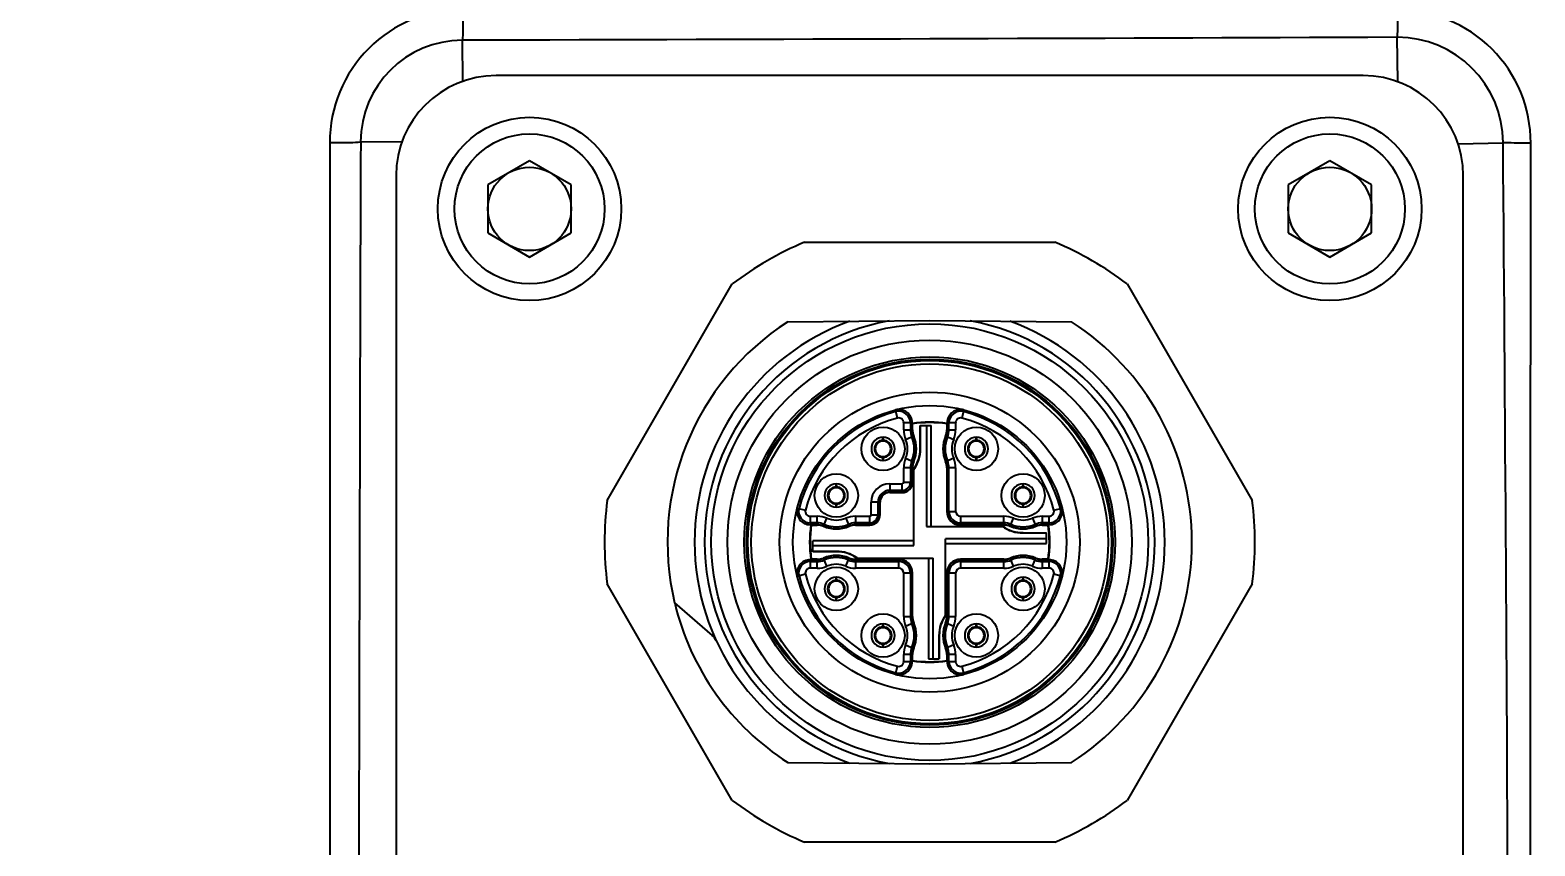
# Model space of a CAD drawing. Header units: millimetres. Extents: x 5828 to 6704, y 123 to 421.
# Drawn here: x 6532.654 to 6534.91, y 215.087 to 216.311 of the extents above; entities that cross this region are included whole.
import ezdxf

# ---------------------------------------------------------------- set-up
doc = ezdxf.new("R2010")
doc.units = ezdxf.units.MM
for name, color, linetype in [('外形图', 7, 'Continuous'), ('尺寸标注', 7, 'Continuous'), ('运动范围', 7, 'Continuous')]:
    doc.layers.add(name, color=color, linetype=linetype)
doc.styles.add('微软雅黑', font='msyh.ttc', dxfattribs={"height": 1.5})
doc.dimstyles.new('尺寸标注_1_20比例', dxfattribs={"dimtxt": 1.5, "dimasz": 1.25, "dimexe": 0.5, "dimexo": 0.4, "dimgap": 0.5, "dimtad": 1, "dimdec": 1, "dimlfac": 20, "dimdsep": 46, "dimtxsty": '微软雅黑', "dimcen": 0.09, "dimadec": 0, "dimazin": 0, "dimtp": 0.01, "dimtm": 0.01, "dimtfac": 1, "dimtdec": 1, "dimtofl": 0, "dimtmove": 0, "dimatfit": 3, "dimfxl": 1, "dimtolj": 1, "dimarcsym": 0})

# ---------------------------------------------------------------- blocks, each defined once
blk = doc.blocks.new('*D1145')
at = {"layer": 'Defpoints', "color": 0}
for p in [(6564.9775, 227.1499), (6618.6004, 224.7716), (6488.2514, 214.3423), (6559.4529, 214.3423), (6635.7237, 214.3423)]:
    blk.add_point(p, dxfattribs=at)
at = {"layer": '尺寸标注', "color": 0, "lineweight": -2}
blk.add_arc((6559.4529, 214.3423), 13.9483, 15.13637, 174.86363, dxfattribs=at)
at = {"layer": '尺寸标注', "color": 0}
for points in [[(6572.7139, 217.9391), (6573.1206, 218.0298), (6573.1893, 216.7644)], [(6545.3524, 215.6004), (6545.7687, 215.5817), (6545.5045, 214.3423)]]:
    blk.add_solid(points, dxfattribs=at)
at = {"layer": '尺寸标注', "color": 0, "insert": (6557.2583, 229.4032), "char_height": 1.5, "attachment_point": 5, "rotation": 8.2904, "style": '微软雅黑'}
blk.add_mtext('\\A1;{\\fAlibaba PuHuiTi 3.0 55 Regular|b0|i0|c134|p18;-\\A1;170%%d}', dxfattribs=at)

msp = doc.modelspace()

# ---------------------------------------------------------------- linework, layer by layer
at = {"layer": '外形图', "linetype": 'ByBlock'}
for p, q in [((6533.3027, 216.2335), (6533.3022, 216.2953)), ((6534.7047, 216.2329), (6534.7038, 216.2998)), ((6534.6529, 216.2423), (6533.3529, 216.2423)), ((6533.2116, 216.1423), (6533.1497, 216.1429)), ((6534.795, 216.1401), (6534.8626, 216.1416)), ((6533.4029, 216.1145), (6533.3404, 216.0784)), ((6533.4654, 216.0784), (6533.4029, 216.1145)), ((6534.6029, 216.1145), (6534.5404, 216.0784)), ((6534.6654, 216.0784), (6534.6029, 216.1145)), ((6533.2029, 216.0923), (6533.2029, 213.7923)), ((6533.3404, 216.0784), (6533.3404, 216.0062)), ((6533.4654, 216.0062), (6533.4654, 216.0784)), ((6534.5404, 216.0784), (6534.5404, 216.0062)), ((6534.6654, 216.0062), (6534.6654, 216.0784)), ((6534.8029, 213.7923), (6534.8029, 216.0923)), ((6533.3404, 216.0062), (6533.4029, 215.9701)), ((6533.4029, 215.9701), (6533.4654, 216.0062)), ((6533.8154, 215.9923), (6534.1904, 215.9923)), ((6534.5404, 216.0062), (6534.6029, 215.9701)), ((6534.6029, 215.9701), (6534.6654, 216.0062)), ((6533.5194, 215.6049), (6533.7069, 215.9297)), ((6534.2988, 215.9297), (6534.4863, 215.6049)), ((6533.7903, 215.8729), (6534.0029, 215.8748)), ((6534.0029, 215.8748), (6534.2155, 215.8729)), ((6533.9548, 215.7285), (6533.9516, 215.7408)), ((6534.0541, 215.7408), (6534.0509, 215.7285)), ((6533.9639, 215.711), (6533.9639, 215.7214)), ((6533.9766, 215.7214), (6533.9639, 215.7214)), ((6533.9739, 215.7214), (6533.9739, 215.711)), ((6533.9766, 215.7214), (6533.9766, 215.711)), ((6533.9767, 215.7202), (6533.9772, 215.7199)), ((6533.9767, 215.7202), (6533.9767, 215.7153)), ((6533.9772, 215.711), (6533.9772, 215.7199)), ((6533.9886, 215.6823), (6533.9886, 215.7173)), ((6533.9886, 215.7173), (6534.0049, 215.7173)), ((6533.989, 215.6823), (6533.989, 215.7173)), ((6533.9979, 215.7173), (6533.9979, 215.566)), ((6534.0049, 215.566), (6534.0049, 215.7173)), ((6534.0285, 215.7199), (6534.029, 215.7202)), ((6534.0285, 215.7199), (6534.0285, 215.711)), ((6534.029, 215.7153), (6534.029, 215.7202)), ((6534.0291, 215.711), (6534.0291, 215.7214)), ((6534.0418, 215.7214), (6534.0291, 215.7214)), ((6534.0318, 215.711), (6534.0318, 215.7214)), ((6534.0418, 215.7214), (6534.0418, 215.711)), ((6533.9327, 215.6953), (6533.9328, 215.6998)), ((6533.9329, 215.6998), (6533.933, 215.6953)), ((6533.9639, 215.711), (6533.9772, 215.711)), ((6533.9668, 215.6965), (6533.9791, 215.7016)), ((6534.0266, 215.7016), (6534.0389, 215.6965)), ((6534.0285, 215.711), (6534.0418, 215.711)), ((6534.0727, 215.6953), (6534.0728, 215.6998)), ((6534.0729, 215.6998), (6534.073, 215.6953)), ((6533.9328, 215.6648), (6533.9327, 215.6693)), ((6533.933, 215.6693), (6533.9329, 215.6648)), ((6533.9886, 215.6823), (6533.989, 215.6823)), ((6534.0728, 215.6648), (6534.0727, 215.6693)), ((6534.073, 215.6693), (6534.0729, 215.6648)), ((6533.9639, 215.6323), (6533.9639, 215.6536)), ((6533.9772, 215.6536), (6533.9639, 215.6536)), ((6533.9668, 215.6681), (6533.9791, 215.663)), ((6533.9739, 215.6536), (6533.9739, 215.6323)), ((6533.9766, 215.6536), (6533.9766, 215.6323)), ((6533.9772, 215.6323), (6533.9772, 215.6536)), ((6533.9791, 215.5373), (6533.9791, 215.6519)), ((6534.0389, 215.6681), (6534.0266, 215.663)), ((6534.0285, 215.6536), (6534.0285, 215.5885)), ((6534.0418, 215.6536), (6534.0285, 215.6536)), ((6534.0291, 215.5885), (6534.0291, 215.6536)), ((6534.0318, 215.5885), (6534.0318, 215.6536)), ((6534.0418, 215.6536), (6534.0418, 215.5885)), ((6533.8627, 215.6253), (6533.8628, 215.6298)), ((6533.8629, 215.6298), (6533.863, 215.6253)), ((6533.9429, 215.63), (6533.9429, 215.6167)), ((6533.9429, 215.63), (6533.9616, 215.63)), ((6533.9616, 215.6167), (6533.9616, 215.63)), ((6533.9639, 215.6323), (6533.9772, 215.6323)), ((6534.1427, 215.6253), (6534.1428, 215.6298)), ((6534.1429, 215.6298), (6534.143, 215.6253)), ((6533.9152, 215.5835), (6533.9152, 215.6023)), ((6533.9284, 215.6023), (6533.9152, 215.6023)), ((6533.9252, 215.6023), (6533.9252, 215.5835)), ((6533.9279, 215.6023), (6533.9279, 215.5835)), ((6533.9284, 215.5835), (6533.9284, 215.6023)), ((6533.9616, 215.62), (6533.9429, 215.62)), ((6533.9616, 215.6173), (6533.9429, 215.6173)), ((6533.9429, 215.6167), (6533.9616, 215.6167)), ((6533.8044, 215.5935), (6533.8167, 215.5904)), ((6533.8237, 215.5812), (6533.8237, 215.5685)), ((6533.8237, 215.5812), (6533.8342, 215.5812)), ((6533.8342, 215.568), (6533.8342, 215.5812)), ((6533.8628, 215.5948), (6533.8627, 215.5993)), ((6533.863, 215.5993), (6533.8629, 215.5948)), ((6533.8916, 215.5812), (6533.8916, 215.568)), ((6533.8916, 215.5812), (6533.9129, 215.5812)), ((6533.9129, 215.568), (6533.9129, 215.5812)), ((6533.9152, 215.5835), (6533.9284, 215.5835)), ((6534.0285, 215.5885), (6534.0418, 215.5885)), ((6534.0491, 215.5812), (6534.0491, 215.568)), ((6534.0491, 215.5812), (6534.1142, 215.5812)), ((6534.1142, 215.568), (6534.1142, 215.5812)), ((6534.1428, 215.5948), (6534.1427, 215.5993)), ((6534.143, 215.5993), (6534.1429, 215.5948)), ((6534.1716, 215.5812), (6534.1716, 215.568)), ((6534.1716, 215.5812), (6534.182, 215.5812)), ((6534.182, 215.5685), (6534.182, 215.5812)), ((6534.189, 215.5904), (6534.2013, 215.5935)), ((6533.8342, 215.5712), (6533.8237, 215.5712)), ((6533.8342, 215.5685), (6533.8237, 215.5685)), ((6533.8298, 215.5685), (6533.8249, 215.5684)), ((6533.8253, 215.568), (6533.8249, 215.5684)), ((6533.8253, 215.568), (6533.8342, 215.568)), ((6533.8436, 215.5661), (6533.8487, 215.5783)), ((6533.877, 215.5783), (6533.8822, 215.5661)), ((6533.9129, 215.5712), (6533.8916, 215.5712)), ((6533.9129, 215.5685), (6533.8916, 215.5685)), ((6533.8916, 215.568), (6533.9129, 215.568)), ((6533.9979, 215.566), (6534.1125, 215.566)), ((6534.1142, 215.5712), (6534.0491, 215.5712)), ((6534.1142, 215.5685), (6534.0491, 215.5685)), ((6534.0491, 215.568), (6534.1142, 215.568)), ((6534.1236, 215.5661), (6534.1287, 215.5783)), ((6534.1429, 215.5565), (6534.1429, 215.5561)), ((6534.1429, 215.5565), (6534.1779, 215.5565)), ((6534.157, 215.5783), (6534.1622, 215.5661)), ((6534.182, 215.5712), (6534.1716, 215.5712)), ((6534.182, 215.5685), (6534.1716, 215.5685)), ((6534.1716, 215.568), (6534.1804, 215.568)), ((6534.1808, 215.5684), (6534.1759, 215.5685)), ((6534.1779, 215.5403), (6534.1779, 215.5565)), ((6534.1808, 215.5684), (6534.1804, 215.568)), ((6533.8279, 215.528), (6533.8279, 215.5443)), ((6533.9791, 215.5443), (6533.8279, 215.5443)), ((6533.8279, 215.5373), (6533.9791, 215.5373)), ((6534.0266, 215.4326), (6534.0266, 215.5473)), ((6534.1779, 215.5473), (6534.0266, 215.5473)), ((6534.0266, 215.5403), (6534.1779, 215.5403)), ((6534.1429, 215.5561), (6534.1779, 215.5561)), ((6533.8237, 215.516), (6533.8237, 215.5033)), ((6533.8237, 215.516), (6533.8342, 215.516)), ((6533.8237, 215.5133), (6533.8342, 215.5133)), ((6533.8249, 215.5162), (6533.8253, 215.5166)), ((6533.8249, 215.5162), (6533.8298, 215.5161)), ((6533.8342, 215.5166), (6533.8253, 215.5166)), ((6533.8629, 215.5285), (6533.8279, 215.5285)), ((6533.8629, 215.528), (6533.8279, 215.528)), ((6533.8342, 215.5033), (6533.8342, 215.5166)), ((6533.8487, 215.5062), (6533.8436, 215.5185)), ((6533.8629, 215.528), (6533.8629, 215.5285)), ((6533.877, 215.5062), (6533.8822, 215.5185)), ((6533.8916, 215.5166), (6533.8916, 215.5033)), ((6533.9566, 215.5166), (6533.8916, 215.5166)), ((6533.8916, 215.516), (6533.9566, 215.516)), ((6533.8916, 215.5133), (6533.9566, 215.5133)), ((6533.8932, 215.5185), (6534.0079, 215.5185)), ((6533.9566, 215.5033), (6533.9566, 215.5166)), ((6534.0009, 215.5185), (6534.0009, 215.3673)), ((6534.0079, 215.3673), (6534.0079, 215.5185)), ((6534.0491, 215.5166), (6534.0491, 215.5033)), ((6534.1142, 215.5166), (6534.0491, 215.5166)), ((6534.0491, 215.516), (6534.1142, 215.516)), ((6534.0491, 215.5133), (6534.1142, 215.5133)), ((6534.1142, 215.5033), (6534.1142, 215.5166)), ((6534.1287, 215.5062), (6534.1236, 215.5185)), ((6534.157, 215.5062), (6534.1622, 215.5185)), ((6534.1716, 215.5166), (6534.1716, 215.5033)), ((6534.1804, 215.5166), (6534.1716, 215.5166)), ((6534.1716, 215.516), (6534.182, 215.516)), ((6534.1716, 215.5133), (6534.182, 215.5133)), ((6534.1759, 215.5161), (6534.1808, 215.5162)), ((6534.1804, 215.5166), (6534.1808, 215.5162)), ((6534.182, 215.5033), (6534.182, 215.516)), ((6533.8167, 215.4942), (6533.8044, 215.491)), ((6533.8342, 215.5033), (6533.8237, 215.5033)), ((6533.8627, 215.4853), (6533.8628, 215.4898)), ((6533.8629, 215.4898), (6533.863, 215.4853)), ((6533.9566, 215.5033), (6533.8916, 215.5033)), ((6533.9639, 215.431), (6533.9639, 215.496)), ((6533.9772, 215.496), (6533.9639, 215.496)), ((6533.9739, 215.496), (6533.9739, 215.431)), ((6533.9766, 215.496), (6533.9766, 215.431)), ((6533.9772, 215.431), (6533.9772, 215.496)), ((6534.0285, 215.496), (6534.0285, 215.431)), ((6534.0418, 215.496), (6534.0285, 215.496)), ((6534.0291, 215.431), (6534.0291, 215.496)), ((6534.0318, 215.431), (6534.0318, 215.496)), ((6534.0418, 215.496), (6534.0418, 215.431)), ((6534.1142, 215.5033), (6534.0491, 215.5033)), ((6534.1427, 215.4853), (6534.1428, 215.4898)), ((6534.1429, 215.4898), (6534.143, 215.4853)), ((6534.182, 215.5033), (6534.1716, 215.5033)), ((6534.2013, 215.491), (6534.189, 215.4942)), ((6533.7069, 215.1549), (6533.5194, 215.4797)), ((6534.4863, 215.4797), (6534.2988, 215.1549)), ((6533.6204, 215.4514), (6533.6767, 215.4025)), ((6533.8628, 215.4548), (6533.8627, 215.4593)), ((6533.863, 215.4593), (6533.8629, 215.4548)), ((6534.1428, 215.4548), (6534.1427, 215.4593)), ((6534.143, 215.4593), (6534.1429, 215.4548)), ((6533.9639, 215.431), (6533.9772, 215.431)), ((6533.9668, 215.4165), (6533.9791, 215.4216)), ((6534.0266, 215.4216), (6534.0389, 215.4165)), ((6534.0285, 215.431), (6534.0418, 215.431)), ((6533.9327, 215.4153), (6533.9328, 215.4198)), ((6533.9329, 215.4198), (6533.933, 215.4153)), ((6534.0167, 215.4023), (6534.0167, 215.3673)), ((6534.0171, 215.4023), (6534.0167, 215.4023)), ((6534.0171, 215.4023), (6534.0171, 215.3673)), ((6534.0727, 215.4153), (6534.0728, 215.4198)), ((6534.0729, 215.4198), (6534.073, 215.4153)), ((6533.9328, 215.3848), (6533.9327, 215.3893)), ((6533.933, 215.3893), (6533.9329, 215.3848)), ((6533.9668, 215.3881), (6533.9791, 215.383)), ((6534.0389, 215.3881), (6534.0266, 215.383)), ((6534.0728, 215.3848), (6534.0727, 215.3893)), ((6534.073, 215.3893), (6534.0729, 215.3848)), ((6533.9516, 215.3438), (6533.9548, 215.3561)), ((6533.9639, 215.3632), (6533.9639, 215.3736)), ((6533.9772, 215.3736), (6533.9639, 215.3736)), ((6533.9639, 215.3632), (6533.9766, 215.3632)), ((6533.9739, 215.3736), (6533.9739, 215.3632)), ((6533.9766, 215.3736), (6533.9766, 215.3632)), ((6533.9767, 215.3693), (6533.9767, 215.3643)), ((6533.9772, 215.3647), (6533.9767, 215.3643)), ((6533.9772, 215.3647), (6533.9772, 215.3736)), ((6534.0009, 215.3673), (6534.0171, 215.3673)), ((6534.0285, 215.3736), (6534.0285, 215.3647)), ((6534.0418, 215.3736), (6534.0285, 215.3736)), ((6534.029, 215.3643), (6534.0285, 215.3647)), ((6534.029, 215.3643), (6534.029, 215.3693)), ((6534.0291, 215.3632), (6534.0291, 215.3736)), ((6534.0291, 215.3632), (6534.0418, 215.3632)), ((6534.0318, 215.3632), (6534.0318, 215.3736)), ((6534.0418, 215.3736), (6534.0418, 215.3632)), ((6534.0509, 215.3561), (6534.0541, 215.3438)), ((6533.7903, 215.2116), (6534.0029, 215.2098)), ((6534.0029, 215.2098), (6534.2155, 215.2116)), ((6534.1904, 215.0923), (6533.8154, 215.0923))]:
    msp.add_line(p, q, dxfattribs=at)
for centre, radius in [((6533.4029, 216.0423), 0.1375), ((6534.6029, 216.0423), 0.1375), ((6533.4029, 216.0423), 0.1125), ((6534.6029, 216.0423), 0.1125), ((6533.4029, 216.0423), 0.0625), ((6534.6029, 216.0423), 0.0625), ((6534.0029, 215.5423), 0.3275), ((6534.0029, 215.5423), 0.3032), ((6534.0029, 215.5423), 0.278), ((6534.0029, 215.5423), 0.2746), ((6534.0029, 215.5423), 0.2725), ((6534.0029, 215.5423), 0.2675), ((6534.0029, 215.5423), 0.225), ((6534.0029, 215.5423), 0.205), ((6533.9329, 215.6823), 0.0325), ((6534.0729, 215.6823), 0.0325), ((6533.8629, 215.6123), 0.0325), ((6534.1429, 215.6123), 0.0325), ((6533.8629, 215.4723), 0.0325), ((6534.1429, 215.4723), 0.0325), ((6533.9329, 215.4023), 0.0325), ((6534.0729, 215.4023), 0.0325)]:
    msp.add_circle(centre, radius, dxfattribs=at)
for centre, radius, start, end in [((6533.303, 216.1418), 0.1997, 89.9409, 180.0341), ((6534.7043, 216.1411), 0.1998, 359.953, 89.9758), ((6533.3022, 216.1428), 0.1525, 90.0068, 179.992), ((6534.704, 216.1412), 0.1586, 0.1528, 90.0586), ((6533.3529, 216.0923), 0.15, 90, 180), ((6534.6529, 216.0923), 0.15, 0, 90), ((7193.3672, 213.9117), 660.2212, 179.8063724, 179.9626317), ((6210.0827, 213.5254), 324.7904, 0.224812, 0.461525), ((6534.0029, 215.5423), 0.4875, 112.6199, 127.3801), ((6534.0029, 215.5423), 0.4875, 52.6199, 67.3801), ((6534.0029, 215.5423), 0.3931, 122.7398, 193.3623), ((6534.0029, 215.5423), 0.3525, 109.8993, 250.1006), ((6534.0029, 215.5423), 0.3375, 100.3872, 259.6127), ((6534.0029, 215.5423), 0.3375, 280.3873, 79.6128), ((6534.0029, 215.5423), 0.3525, 289.8994, 70.1006), ((6534.0029, 215.5423), 0.3931, 302.7398, 57.2602), ((6534.0029, 215.5423), 0.2023, 104.4775, 165.5225), ((6533.9566, 215.7214), 0.02, 0, 104.4775), ((6533.9566, 215.7214), 0.0173, 0, 104.4775), ((6534.0491, 215.7214), 0.02, 75.5225, 180), ((6534.0491, 215.7214), 0.0173, 75.5225, 180), ((6534.0029, 215.5423), 0.2023, 14.4775, 75.5225), ((6534.0029, 215.5423), 0.1923, 104.4775, 165.5225), ((6533.9566, 215.7214), 0.00729, 0, 104.4775), ((6534.0029, 215.5423), 0.18, 81.6145, 98.3855), ((6534.0029, 215.5423), 0.175, 98.6067, 98.6269), ((6534.0029, 215.5423), 0.1799, 81.6526, 98.3474), ((6534.0029, 215.5423), 0.1794, 81.7756, 98.2244), ((6534.0029, 215.5423), 0.175, 81.3731, 81.3933), ((6534.0491, 215.7214), 0.00729, 75.5225, 180), ((6534.0029, 215.5423), 0.1923, 14.4775, 75.5225), ((6533.9329, 215.6823), 0.0175, 270, 269.8767), ((6533.9329, 215.6823), 0.013, 90.7519, 269.2481), ((6533.9329, 215.6823), 0.0116, 91.3333, 268.6667), ((6533.9329, 215.6823), 0.013, 270.7519, 89.2481), ((6533.9329, 215.6823), 0.0116, 271.3333, 88.6667), ((6534.0016, 215.711), 0.0377, 180, 202.6583), ((6533.9329, 215.6823), 0.0368, 337.3417, 22.6583), ((6534.0016, 215.711), 0.0277, 180, 202.6583), ((6533.9329, 215.6823), 0.0468, 337.3417, 22.6583), ((6534.0016, 215.711), 0.025, 180, 202.6583), ((6534.0016, 215.711), 0.0244, 180, 202.6583), ((6533.9329, 215.6823), 0.0495, 337.3417, 22.6583), ((6533.9329, 215.6823), 0.0501, 337.3417, 22.6583), ((6534.0729, 215.6823), 0.0501, 157.3417, 202.6583), ((6534.0729, 215.6823), 0.0495, 157.3417, 202.6583), ((6534.0729, 215.6823), 0.0468, 157.3417, 202.6583), ((6534.0041, 215.711), 0.0244, 337.3417, 0), ((6534.0041, 215.711), 0.025, 337.3417, 0), ((6534.0041, 215.711), 0.0277, 337.3417, 0), ((6534.0729, 215.6823), 0.0368, 157.3417, 202.6583), ((6534.0041, 215.711), 0.0377, 337.3417, 0), ((6534.0729, 215.6823), 0.0175, 90, 89.8767), ((6534.0729, 215.6823), 0.013, 90.7519, 269.2481), ((6534.0729, 215.6823), 0.0116, 91.3333, 268.6667), ((6534.0729, 215.6823), 0.013, 270.7519, 89.2481), ((6534.0729, 215.6823), 0.0116, 271.3333, 88.6667), ((6533.9354, 215.6823), 0.0537, 324.611, 0), ((6533.9354, 215.6823), 0.0532, 325.2506, 0), ((6534.0016, 215.6536), 0.0377, 157.3417, 180), ((6534.0016, 215.6536), 0.0277, 157.3417, 180), ((6534.0016, 215.6536), 0.025, 157.3417, 180), ((6534.0016, 215.6536), 0.0244, 157.3417, 180), ((6534.0041, 215.6536), 0.0244, 0, 22.6583), ((6534.0041, 215.6536), 0.025, 0, 22.6583), ((6534.0041, 215.6536), 0.0277, 0, 22.6583), ((6534.0041, 215.6536), 0.0377, 0, 22.6583), ((6533.8629, 215.6123), 0.0175, 270, 269.8767), ((6533.8629, 215.6123), 0.013, 90.7519, 269.2481), ((6533.8629, 215.6123), 0.013, 270.7519, 89.2481), ((6533.9429, 215.6023), 0.0277, 90, 180), ((6533.9616, 215.6323), 0.0156, 270, 0), ((6533.9616, 215.6323), 0.015, 270, 0), ((6533.9616, 215.6323), 0.0123, 270, 0), ((6533.9616, 215.6323), 0.00229, 270, 0), ((6534.1429, 215.6123), 0.0175, 270, 269.8767), ((6534.1429, 215.6123), 0.013, 90.7519, 269.2481), ((6534.1429, 215.6123), 0.013, 270.7519, 89.2481), ((6534.0029, 215.5423), 0.4875, 172.6199, 187.3801), ((6533.8629, 215.6123), 0.0116, 91.3333, 268.6667), ((6533.8629, 215.6123), 0.0116, 271.3333, 88.6667), ((6533.9429, 215.6023), 0.0177, 90, 180), ((6533.9429, 215.6023), 0.015, 90, 180), ((6533.9429, 215.6023), 0.0144, 90, 180), ((6534.1429, 215.6123), 0.0116, 91.3333, 268.6667), ((6534.1429, 215.6123), 0.0116, 271.3333, 88.6667), ((6534.0029, 215.5423), 0.4875, 352.6199, 7.3801), ((6533.8237, 215.5885), 0.02, 165.5225, 270), ((6533.8237, 215.5885), 0.0173, 165.5225, 270), ((6533.8237, 215.5885), 0.00729, 165.5225, 270), ((6533.8342, 215.5435), 0.0377, 67.3417, 90), ((6533.8916, 215.5435), 0.0377, 90, 112.6583), ((6533.9129, 215.5835), 0.0156, 270, 0), ((6533.9129, 215.5835), 0.015, 270, 0), ((6533.9129, 215.5835), 0.0123, 270, 0), ((6533.9129, 215.5835), 0.00229, 270, 0), ((6534.0491, 215.5885), 0.0206, 180, 270), ((6534.0491, 215.5885), 0.02, 180, 270), ((6534.0491, 215.5885), 0.0173, 180, 270), ((6534.0491, 215.5885), 0.00729, 180, 270), ((6534.1142, 215.5435), 0.0377, 67.3417, 90), ((6534.1716, 215.5435), 0.0377, 90, 112.6583), ((6534.182, 215.5885), 0.02, 270, 14.4775), ((6534.182, 215.5885), 0.0173, 270, 14.4775), ((6534.182, 215.5885), 0.00729, 270, 14.4775), ((6534.0029, 215.5423), 0.18, 171.6145, 188.3855), ((6534.0029, 215.5423), 0.1794, 171.7756, 188.2244), ((6534.0029, 215.5423), 0.1799, 171.6526, 173.1557), ((6534.0029, 215.5423), 0.175, 171.3731, 171.3933), ((6533.8342, 215.5435), 0.0277, 67.3417, 90), ((6533.8342, 215.5435), 0.025, 67.3417, 90), ((6533.8342, 215.5435), 0.0244, 67.3417, 90), ((6533.8629, 215.6123), 0.0501, 247.3417, 292.6583), ((6533.8629, 215.6123), 0.0495, 247.3417, 292.6583), ((6533.8629, 215.6123), 0.0468, 247.3417, 292.6583), ((6533.8629, 215.6123), 0.0368, 247.3417, 292.6583), ((6533.8916, 215.5435), 0.0277, 90, 112.6583), ((6533.8916, 215.5435), 0.025, 90, 112.6583), ((6533.8916, 215.5435), 0.0244, 90, 112.6583), ((6534.1429, 215.6098), 0.0537, 234.611, 270), ((6534.1429, 215.6098), 0.0532, 235.2506, 270), ((6534.1142, 215.5435), 0.0277, 67.3417, 90), ((6534.1142, 215.5435), 0.025, 67.3417, 90), ((6534.1142, 215.5435), 0.0244, 67.3417, 90), ((6534.1429, 215.6123), 0.0501, 247.3417, 292.6583), ((6534.1429, 215.6123), 0.0495, 247.3417, 292.6583), ((6534.1429, 215.6123), 0.0468, 247.3417, 292.6583), ((6534.1429, 215.6123), 0.0368, 247.3417, 292.6583), ((6534.1716, 215.5435), 0.0277, 90, 112.6583), ((6534.1716, 215.5435), 0.025, 90, 112.6583), ((6534.1716, 215.5435), 0.0244, 90, 112.6583), ((6534.0029, 215.5423), 0.175, 8.6067, 8.6269), ((6534.0029, 215.5423), 0.1794, 351.7756, 8.2244), ((6534.0029, 215.5423), 0.1799, 6.1865, 8.3474), ((6534.0029, 215.5423), 0.18, 351.6145, 8.3855), ((6534.0029, 215.5423), 0.1799, 180.325, 184.4955), ((6534.0029, 215.5423), 0.1799, 175.8107, 178.5288), ((6534.0029, 215.5423), 0.1799, 0.325, 4.4955), ((6534.0029, 215.5423), 0.1799, 355.8107, 358.5288), ((6533.8237, 215.496), 0.02, 90, 194.4775), ((6533.8237, 215.496), 0.0173, 90, 194.4775), ((6534.0029, 215.5423), 0.1799, 186.1865, 188.3474), ((6534.0029, 215.5423), 0.175, 188.6067, 188.6269), ((6533.8342, 215.541), 0.0244, 270, 292.6583), ((6533.8342, 215.541), 0.025, 270, 292.6583), ((6533.8342, 215.541), 0.0277, 270, 292.6583), ((6533.8629, 215.4723), 0.0501, 67.3417, 112.6583), ((6533.8629, 215.4723), 0.0495, 67.3417, 112.6583), ((6533.8629, 215.4723), 0.0468, 67.3417, 112.6583), ((6533.8629, 215.4748), 0.0537, 54.611, 90), ((6533.8629, 215.4748), 0.0532, 55.2506, 90), ((6533.8916, 215.541), 0.0277, 247.3417, 270), ((6533.8916, 215.541), 0.025, 247.3417, 270), ((6533.8916, 215.541), 0.0244, 247.3417, 270), ((6533.9566, 215.496), 0.0206, 0, 90), ((6533.9566, 215.496), 0.02, 0, 90), ((6533.9566, 215.496), 0.0173, 0, 90), ((6534.0491, 215.496), 0.0206, 90, 180), ((6534.0491, 215.496), 0.02, 90, 180), ((6534.0491, 215.496), 0.0173, 90, 180), ((6534.1142, 215.541), 0.0244, 270, 292.6583), ((6534.1142, 215.541), 0.025, 270, 292.6583), ((6534.1142, 215.541), 0.0277, 270, 292.6583), ((6534.1429, 215.4723), 0.0501, 67.3417, 112.6583), ((6534.1429, 215.4723), 0.0495, 67.3417, 112.6583), ((6534.1429, 215.4723), 0.0468, 67.3417, 112.6583), ((6534.1716, 215.541), 0.0277, 247.3417, 270), ((6534.1716, 215.541), 0.025, 247.3417, 270), ((6534.1716, 215.541), 0.0244, 247.3417, 270), ((6534.0029, 215.5423), 0.175, 351.3731, 351.3933), ((6534.0029, 215.5423), 0.1799, 351.6526, 353.1557), ((6534.182, 215.496), 0.02, 345.5225, 90), ((6534.182, 215.496), 0.0173, 345.5225, 90), ((6534.0029, 215.5423), 0.2023, 194.4775, 255.5225), ((6533.8237, 215.496), 0.00729, 90, 194.4775), ((6534.0029, 215.5423), 0.1923, 194.4775, 255.5225), ((6533.8342, 215.541), 0.0377, 270, 292.6583), ((6533.8629, 215.4723), 0.0175, 90, 89.8767), ((6533.8629, 215.4723), 0.0368, 67.3417, 112.6583), ((6533.8916, 215.541), 0.0377, 247.3417, 270), ((6533.9566, 215.496), 0.00729, 0, 90), ((6534.0491, 215.496), 0.00729, 90, 180), ((6534.0029, 215.5423), 0.1923, 284.4775, 345.5225), ((6534.0029, 215.5423), 0.2023, 284.4775, 345.5225), ((6534.1142, 215.541), 0.0377, 270, 292.6583), ((6534.1429, 215.4723), 0.0175, 90, 89.8767), ((6534.1429, 215.4723), 0.0368, 67.3417, 112.6583), ((6534.1716, 215.541), 0.0377, 247.3417, 270), ((6534.182, 215.496), 0.00729, 345.5225, 90), ((6533.8629, 215.4723), 0.013, 90.7519, 269.2481), ((6533.8629, 215.4723), 0.0116, 91.3333, 268.6667), ((6533.8629, 215.4723), 0.013, 270.7519, 89.2481), ((6533.8629, 215.4723), 0.0116, 271.3333, 88.6667), ((6534.1429, 215.4723), 0.013, 90.7519, 269.2481), ((6534.1429, 215.4723), 0.0116, 91.3333, 268.6667), ((6534.1429, 215.4723), 0.013, 270.7519, 89.2481), ((6534.1429, 215.4723), 0.0116, 271.3333, 88.6667), ((6534.0029, 215.5423), 0.3931, 193.4249, 237.2602), ((6534.0016, 215.431), 0.0377, 180, 202.6583), ((6534.0016, 215.431), 0.0277, 180, 202.6583), ((6534.0016, 215.431), 0.025, 180, 202.6583), ((6534.0016, 215.431), 0.0244, 180, 202.6583), ((6533.9329, 215.4023), 0.0495, 337.3417, 22.6583), ((6533.9329, 215.4023), 0.0501, 337.3417, 22.6583), ((6534.0704, 215.4023), 0.0537, 144.611, 180), ((6534.0704, 215.4023), 0.0532, 145.2506, 180), ((6534.0729, 215.4023), 0.0501, 157.3417, 202.6583), ((6534.0729, 215.4023), 0.0495, 157.3417, 202.6583), ((6534.0041, 215.431), 0.0244, 337.3417, 0), ((6534.0041, 215.431), 0.025, 337.3417, 0), ((6534.0041, 215.431), 0.0277, 337.3417, 0), ((6534.0041, 215.431), 0.0377, 337.3417, 0), ((6533.6603, 215.3836), 0.025, 24.8549, 48.9993), ((6533.9329, 215.4023), 0.0175, 90, 89.8767), ((6533.9329, 215.4023), 0.013, 90.7519, 269.2481), ((6533.9329, 215.4023), 0.0116, 91.3333, 268.6667), ((6533.9329, 215.4023), 0.013, 270.7519, 89.2481), ((6533.9329, 215.4023), 0.0116, 271.3333, 88.6667), ((6533.9329, 215.4023), 0.0368, 337.3417, 22.6583), ((6533.9329, 215.4023), 0.0468, 337.3417, 22.6583), ((6534.0729, 215.4023), 0.0468, 157.3417, 202.6583), ((6534.0729, 215.4023), 0.0368, 157.3417, 202.6583), ((6534.0729, 215.4023), 0.0175, 90, 89.8767), ((6534.0729, 215.4023), 0.013, 90.7519, 269.2481), ((6534.0729, 215.4023), 0.0116, 91.3333, 268.6667), ((6534.0729, 215.4023), 0.013, 270.7519, 89.2481), ((6534.0729, 215.4023), 0.0116, 271.3333, 88.6667), ((6534.0016, 215.3736), 0.0377, 157.3417, 180), ((6534.0016, 215.3736), 0.0277, 157.3417, 180), ((6534.0016, 215.3736), 0.025, 157.3417, 180), ((6534.0016, 215.3736), 0.0244, 157.3417, 180), ((6534.0041, 215.3736), 0.0244, 0, 22.6583), ((6534.0041, 215.3736), 0.025, 0, 22.6583), ((6534.0041, 215.3736), 0.0277, 0, 22.6583), ((6534.0041, 215.3736), 0.0377, 0, 22.6583), ((6533.9566, 215.3632), 0.02, 255.5225, 0), ((6533.9566, 215.3632), 0.0173, 255.5225, 0), ((6533.9566, 215.3632), 0.00729, 255.5225, 0), ((6534.0029, 215.5423), 0.175, 261.3731, 261.3933), ((6534.0029, 215.5423), 0.18, 261.6145, 278.3855), ((6534.0029, 215.5423), 0.1799, 261.6526, 278.3474), ((6534.0029, 215.5423), 0.1794, 261.7756, 278.2244), ((6534.0029, 215.5423), 0.175, 278.6067, 278.6269), ((6534.0491, 215.3632), 0.02, 180, 284.4775), ((6534.0491, 215.3632), 0.0173, 180, 284.4775), ((6534.0491, 215.3632), 0.00729, 180, 284.4775), ((6534.0029, 215.5423), 0.4875, 232.6199, 247.3801), ((6534.0029, 215.5423), 0.4875, 292.6199, 307.3801)]:
    msp.add_arc(centre, radius, start, end, dxfattribs=at)
for points, knots in [([(6533.3032, 216.3415), (6533.3032, 216.3364), (6533.303, 216.321), (6533.3032, 216.3056), (6533.3022, 216.2953)], [0, 0, 0, 0, 0.330042, 1, 1, 1, 1]), ([(6534.7044, 216.3409), (6534.7043, 216.3297), (6534.7043, 216.316), (6534.7039, 216.3023), (6534.7038, 216.2998)], [0, 0, 0, 0, 0.814554, 1, 1, 1, 1]), ([(6533.1033, 216.1417), (6533.1084, 216.1417), (6533.1239, 216.1419), (6533.1394, 216.1418), (6533.1497, 216.1429)], [0, 0, 0, 0, 0.328523, 1, 1, 1, 1]), ([(6534.9041, 216.1409), (6534.893, 216.1409), (6534.8791, 216.141), (6534.8653, 216.1415), (6534.8626, 216.1416)], [0, 0, 0, 0, 0.803565, 1, 1, 1, 1]), ([(6533.9327, 215.6953), (6533.9327, 215.6951), (6533.9327, 215.6948), (6533.9327, 215.6945), (6533.9326, 215.6943), (6533.9326, 215.6941), (6533.9326, 215.694), (6533.9326, 215.6939), (6533.9326, 215.6939), (6533.9326, 215.6939), (6533.9326, 215.6939)], [0, 0, 0, 0, 0.422433, 0.594036, 0.736374, 0.847633, 0.929251, 0.959837, 0.9829, 1, 1, 1, 1]), ([(6533.9331, 215.6939), (6533.9331, 215.6939), (6533.9331, 215.6939), (6533.9331, 215.6939), (6533.9331, 215.694), (6533.9331, 215.6941), (6533.9331, 215.6943), (6533.9331, 215.6945), (6533.933, 215.6948), (6533.933, 215.6951), (6533.933, 215.6953)], [0, 0, 0, 0, 0.017576, 0.041086, 0.071956, 0.153516, 0.264438, 0.406592, 0.578053, 1, 1, 1, 1]), ([(6534.0727, 215.6953), (6534.0727, 215.6951), (6534.0727, 215.6948), (6534.0727, 215.6945), (6534.0726, 215.6943), (6534.0726, 215.6941), (6534.0726, 215.694), (6534.0726, 215.6939), (6534.0726, 215.6939), (6534.0726, 215.6939), (6534.0726, 215.6939)], [0, 0, 0, 0, 0.422433, 0.594036, 0.736374, 0.847633, 0.929251, 0.959837, 0.9829, 1, 1, 1, 1]), ([(6534.0731, 215.6939), (6534.0731, 215.6939), (6534.0731, 215.6939), (6534.0731, 215.6939), (6534.0731, 215.694), (6534.0731, 215.6941), (6534.0731, 215.6943), (6534.0731, 215.6945), (6534.073, 215.6948), (6534.073, 215.6951), (6534.073, 215.6953)], [0, 0, 0, 0, 0.017576, 0.041086, 0.071956, 0.153516, 0.264438, 0.406592, 0.578053, 1, 1, 1, 1]), ([(6533.9326, 215.6707), (6533.9326, 215.6707), (6533.9326, 215.6707), (6533.9326, 215.6707), (6533.9326, 215.6706), (6533.9326, 215.6705), (6533.9326, 215.6703), (6533.9327, 215.6701), (6533.9327, 215.6698), (6533.9327, 215.6695), (6533.9327, 215.6693)], [0, 0, 0, 0, 0.017576, 0.041086, 0.071956, 0.153516, 0.264438, 0.406592, 0.578053, 1, 1, 1, 1]), ([(6533.933, 215.6693), (6533.933, 215.6695), (6533.933, 215.6698), (6533.9331, 215.6701), (6533.9331, 215.6703), (6533.9331, 215.6705), (6533.9331, 215.6706), (6533.9331, 215.6707), (6533.9331, 215.6707), (6533.9331, 215.6707), (6533.9331, 215.6707)], [0, 0, 0, 0, 0.422433, 0.594036, 0.736374, 0.847633, 0.929251, 0.959837, 0.9829, 1, 1, 1, 1]), ([(6534.0726, 215.6707), (6534.0726, 215.6707), (6534.0726, 215.6707), (6534.0726, 215.6707), (6534.0726, 215.6706), (6534.0726, 215.6705), (6534.0726, 215.6703), (6534.0727, 215.6701), (6534.0727, 215.6698), (6534.0727, 215.6695), (6534.0727, 215.6693)], [0, 0, 0, 0, 0.017576, 0.041086, 0.071956, 0.153516, 0.264438, 0.406592, 0.578053, 1, 1, 1, 1]), ([(6534.073, 215.6693), (6534.073, 215.6695), (6534.073, 215.6698), (6534.0731, 215.6701), (6534.0731, 215.6703), (6534.0731, 215.6705), (6534.0731, 215.6706), (6534.0731, 215.6707), (6534.0731, 215.6707), (6534.0731, 215.6707), (6534.0731, 215.6707)], [0, 0, 0, 0, 0.422433, 0.594036, 0.736374, 0.847633, 0.929251, 0.959837, 0.9829, 1, 1, 1, 1]), ([(6533.8627, 215.6253), (6533.8627, 215.6251), (6533.8627, 215.6248), (6533.8627, 215.6245), (6533.8626, 215.6243), (6533.8626, 215.6241), (6533.8626, 215.624), (6533.8626, 215.6239), (6533.8626, 215.6239), (6533.8626, 215.6239), (6533.8626, 215.6239)], [0, 0, 0, 0, 0.422433, 0.594036, 0.736374, 0.847633, 0.929251, 0.959837, 0.9829, 1, 1, 1, 1]), ([(6533.8631, 215.6239), (6533.8631, 215.6239), (6533.8631, 215.6239), (6533.8631, 215.6239), (6533.8631, 215.624), (6533.8631, 215.6241), (6533.8631, 215.6243), (6533.8631, 215.6245), (6533.863, 215.6248), (6533.863, 215.6251), (6533.863, 215.6253)], [0, 0, 0, 0, 0.017576, 0.041086, 0.071956, 0.153516, 0.264438, 0.406592, 0.578053, 1, 1, 1, 1]), ([(6534.1427, 215.6253), (6534.1427, 215.6251), (6534.1427, 215.6248), (6534.1427, 215.6245), (6534.1426, 215.6243), (6534.1426, 215.6241), (6534.1426, 215.624), (6534.1426, 215.6239), (6534.1426, 215.6239), (6534.1426, 215.6239), (6534.1426, 215.6239)], [0, 0, 0, 0, 0.422433, 0.594036, 0.736374, 0.847633, 0.929251, 0.959837, 0.9829, 1, 1, 1, 1]), ([(6534.1431, 215.6239), (6534.1431, 215.6239), (6534.1431, 215.6239), (6534.1431, 215.6239), (6534.1431, 215.624), (6534.1431, 215.6241), (6534.1431, 215.6243), (6534.1431, 215.6245), (6534.143, 215.6248), (6534.143, 215.6251), (6534.143, 215.6253)], [0, 0, 0, 0, 0.017576, 0.041086, 0.071956, 0.153516, 0.264438, 0.406592, 0.578053, 1, 1, 1, 1]), ([(6533.8626, 215.6007), (6533.8626, 215.6007), (6533.8626, 215.6007), (6533.8626, 215.6007), (6533.8626, 215.6006), (6533.8626, 215.6005), (6533.8626, 215.6003), (6533.8627, 215.6001), (6533.8627, 215.5998), (6533.8627, 215.5995), (6533.8627, 215.5993)], [0, 0, 0, 0, 0.017576, 0.041086, 0.071956, 0.153516, 0.264438, 0.406592, 0.578053, 1, 1, 1, 1]), ([(6533.863, 215.5993), (6533.863, 215.5995), (6533.863, 215.5998), (6533.8631, 215.6001), (6533.8631, 215.6003), (6533.8631, 215.6005), (6533.8631, 215.6006), (6533.8631, 215.6007), (6533.8631, 215.6007), (6533.8631, 215.6007), (6533.8631, 215.6007)], [0, 0, 0, 0, 0.422433, 0.594036, 0.736374, 0.847633, 0.929251, 0.959837, 0.9829, 1, 1, 1, 1]), ([(6534.1426, 215.6007), (6534.1426, 215.6007), (6534.1426, 215.6007), (6534.1426, 215.6007), (6534.1426, 215.6006), (6534.1426, 215.6005), (6534.1426, 215.6003), (6534.1427, 215.6001), (6534.1427, 215.5998), (6534.1427, 215.5995), (6534.1427, 215.5993)], [0, 0, 0, 0, 0.017576, 0.041086, 0.071956, 0.153516, 0.264438, 0.406592, 0.578053, 1, 1, 1, 1]), ([(6534.143, 215.5993), (6534.143, 215.5995), (6534.143, 215.5998), (6534.1431, 215.6001), (6534.1431, 215.6003), (6534.1431, 215.6005), (6534.1431, 215.6006), (6534.1431, 215.6007), (6534.1431, 215.6007), (6534.1431, 215.6007), (6534.1431, 215.6007)], [0, 0, 0, 0, 0.422433, 0.594036, 0.736374, 0.847633, 0.929251, 0.959837, 0.9829, 1, 1, 1, 1]), ([(6533.8627, 215.4853), (6533.8627, 215.4851), (6533.8627, 215.4848), (6533.8627, 215.4845), (6533.8626, 215.4843), (6533.8626, 215.4841), (6533.8626, 215.484), (6533.8626, 215.4839), (6533.8626, 215.4839), (6533.8626, 215.4839), (6533.8626, 215.4839)], [0, 0, 0, 0, 0.422433, 0.594036, 0.736374, 0.847633, 0.929251, 0.959837, 0.9829, 1, 1, 1, 1]), ([(6533.8631, 215.4839), (6533.8631, 215.4839), (6533.8631, 215.4839), (6533.8631, 215.4839), (6533.8631, 215.484), (6533.8631, 215.4841), (6533.8631, 215.4843), (6533.8631, 215.4845), (6533.863, 215.4848), (6533.863, 215.4851), (6533.863, 215.4853)], [0, 0, 0, 0, 0.017576, 0.041086, 0.071956, 0.153516, 0.264438, 0.406592, 0.578053, 1, 1, 1, 1]), ([(6534.1427, 215.4853), (6534.1427, 215.4851), (6534.1427, 215.4848), (6534.1427, 215.4845), (6534.1426, 215.4843), (6534.1426, 215.4841), (6534.1426, 215.484), (6534.1426, 215.4839), (6534.1426, 215.4839), (6534.1426, 215.4839), (6534.1426, 215.4839)], [0, 0, 0, 0, 0.422433, 0.594036, 0.736374, 0.847633, 0.929251, 0.959837, 0.9829, 1, 1, 1, 1]), ([(6534.1431, 215.4839), (6534.1431, 215.4839), (6534.1431, 215.4839), (6534.1431, 215.4839), (6534.1431, 215.484), (6534.1431, 215.4841), (6534.1431, 215.4843), (6534.1431, 215.4845), (6534.143, 215.4848), (6534.143, 215.4851), (6534.143, 215.4853)], [0, 0, 0, 0, 0.017576, 0.041086, 0.071956, 0.153516, 0.264438, 0.406592, 0.578053, 1, 1, 1, 1]), ([(6533.8626, 215.4607), (6533.8626, 215.4607), (6533.8626, 215.4607), (6533.8626, 215.4607), (6533.8626, 215.4606), (6533.8626, 215.4605), (6533.8626, 215.4603), (6533.8627, 215.4601), (6533.8627, 215.4598), (6533.8627, 215.4595), (6533.8627, 215.4593)], [0, 0, 0, 0, 0.017576, 0.041086, 0.071956, 0.153516, 0.264438, 0.406592, 0.578053, 1, 1, 1, 1]), ([(6533.863, 215.4593), (6533.863, 215.4595), (6533.863, 215.4598), (6533.8631, 215.4601), (6533.8631, 215.4603), (6533.8631, 215.4605), (6533.8631, 215.4606), (6533.8631, 215.4607), (6533.8631, 215.4607), (6533.8631, 215.4607), (6533.8631, 215.4607)], [0, 0, 0, 0, 0.422433, 0.594036, 0.736374, 0.847633, 0.929251, 0.959837, 0.9829, 1, 1, 1, 1]), ([(6534.1426, 215.4607), (6534.1426, 215.4607), (6534.1426, 215.4607), (6534.1426, 215.4607), (6534.1426, 215.4606), (6534.1426, 215.4605), (6534.1426, 215.4603), (6534.1427, 215.4601), (6534.1427, 215.4598), (6534.1427, 215.4595), (6534.1427, 215.4593)], [0, 0, 0, 0, 0.017576, 0.041086, 0.071956, 0.153516, 0.264438, 0.406592, 0.578053, 1, 1, 1, 1]), ([(6534.143, 215.4593), (6534.143, 215.4595), (6534.143, 215.4598), (6534.1431, 215.4601), (6534.1431, 215.4603), (6534.1431, 215.4605), (6534.1431, 215.4606), (6534.1431, 215.4607), (6534.1431, 215.4607), (6534.1431, 215.4607), (6534.1431, 215.4607)], [0, 0, 0, 0, 0.422433, 0.594036, 0.736374, 0.847633, 0.929251, 0.959837, 0.9829, 1, 1, 1, 1]), ([(6533.9327, 215.4153), (6533.9327, 215.4151), (6533.9327, 215.4148), (6533.9327, 215.4145), (6533.9326, 215.4143), (6533.9326, 215.4141), (6533.9326, 215.414), (6533.9326, 215.4139), (6533.9326, 215.4139), (6533.9326, 215.4139), (6533.9326, 215.4139)], [0, 0, 0, 0, 0.422433, 0.594036, 0.736374, 0.847633, 0.929251, 0.959837, 0.9829, 1, 1, 1, 1]), ([(6533.9331, 215.4139), (6533.9331, 215.4139), (6533.9331, 215.4139), (6533.9331, 215.4139), (6533.9331, 215.414), (6533.9331, 215.4141), (6533.9331, 215.4143), (6533.9331, 215.4145), (6533.933, 215.4148), (6533.933, 215.4151), (6533.933, 215.4153)], [0, 0, 0, 0, 0.017576, 0.041086, 0.071956, 0.153516, 0.264438, 0.406592, 0.578053, 1, 1, 1, 1]), ([(6534.0727, 215.4153), (6534.0727, 215.4151), (6534.0727, 215.4148), (6534.0727, 215.4145), (6534.0726, 215.4143), (6534.0726, 215.4141), (6534.0726, 215.414), (6534.0726, 215.4139), (6534.0726, 215.4139), (6534.0726, 215.4139), (6534.0726, 215.4139)], [0, 0, 0, 0, 0.422433, 0.594036, 0.736374, 0.847633, 0.929251, 0.959837, 0.9829, 1, 1, 1, 1]), ([(6534.0731, 215.4139), (6534.0731, 215.4139), (6534.0731, 215.4139), (6534.0731, 215.4139), (6534.0731, 215.414), (6534.0731, 215.4141), (6534.0731, 215.4143), (6534.0731, 215.4145), (6534.073, 215.4148), (6534.073, 215.4151), (6534.073, 215.4153)], [0, 0, 0, 0, 0.017576, 0.041086, 0.071956, 0.153516, 0.264438, 0.406592, 0.578053, 1, 1, 1, 1]), ([(6533.9326, 215.3907), (6533.9326, 215.3907), (6533.9326, 215.3907), (6533.9326, 215.3907), (6533.9326, 215.3906), (6533.9326, 215.3905), (6533.9326, 215.3903), (6533.9327, 215.3901), (6533.9327, 215.3898), (6533.9327, 215.3895), (6533.9327, 215.3893)], [0, 0, 0, 0, 0.017576, 0.041086, 0.071956, 0.153516, 0.264438, 0.406592, 0.578053, 1, 1, 1, 1]), ([(6533.933, 215.3893), (6533.933, 215.3895), (6533.933, 215.3898), (6533.9331, 215.3901), (6533.9331, 215.3903), (6533.9331, 215.3905), (6533.9331, 215.3906), (6533.9331, 215.3907), (6533.9331, 215.3907), (6533.9331, 215.3907), (6533.9331, 215.3907)], [0, 0, 0, 0, 0.422433, 0.594036, 0.736374, 0.847633, 0.929251, 0.959837, 0.9829, 1, 1, 1, 1]), ([(6534.0726, 215.3907), (6534.0726, 215.3907), (6534.0726, 215.3907), (6534.0726, 215.3907), (6534.0726, 215.3906), (6534.0726, 215.3905), (6534.0726, 215.3903), (6534.0727, 215.3901), (6534.0727, 215.3898), (6534.0727, 215.3895), (6534.0727, 215.3893)], [0, 0, 0, 0, 0.017576, 0.041086, 0.071956, 0.153516, 0.264438, 0.406592, 0.578053, 1, 1, 1, 1]), ([(6534.073, 215.3893), (6534.073, 215.3895), (6534.073, 215.3898), (6534.0731, 215.3901), (6534.0731, 215.3903), (6534.0731, 215.3905), (6534.0731, 215.3906), (6534.0731, 215.3907), (6534.0731, 215.3907), (6534.0731, 215.3907), (6534.0731, 215.3907)], [0, 0, 0, 0, 0.422433, 0.594036, 0.736374, 0.847633, 0.929251, 0.959837, 0.9829, 1, 1, 1, 1])]:
    msp.add_open_spline(points, degree=3, knots=knots, dxfattribs=at)
for points in [[(6534.7038, 216.2998), (6534.2366, 216.298), (6533.7694, 216.2964), (6533.3022, 216.2953)], [(6533.1033, 216.1417), (6533.1037, 215.5419), (6533.1038, 214.9421), (6533.1038, 214.3423)], [(6534.9036, 214.888), (6534.9037, 215.3056), (6534.9039, 215.7233), (6534.9041, 216.1409)]]:
    msp.add_open_spline(points, degree=3, dxfattribs=at)
at = {"layer": '运动范围'}
msp.add_arc((6559.4529, 214.3423), 60.06, 10, 350, dxfattribs=at)

# ---------------------------------------------------------------- dimensions: what is measured, and where the dimension line sits
at = {"layer": '尺寸标注'}
dim = msp.add_angular_dim_2l(base=(6564.9775, 227.1499), line1=((6635.7237, 214.3423), (6488.2514, 214.3423)), line2=((6559.4529, 214.3423), (6618.6004, 224.7716)), text='\\A1;{\\fAlibaba PuHuiTi 3.0 55 Regular|b0|i0|c134|p18;-<>}', dimstyle='尺寸标注_1_20比例', dxfattribs=at)
dim.commit()
dim.dimension.update_dxf_attribs({"geometry": '*D1145', "text_midpoint": (6557.4417, 228.1449), "dimtype": 162})

doc.saveas('drawing.dxf')
